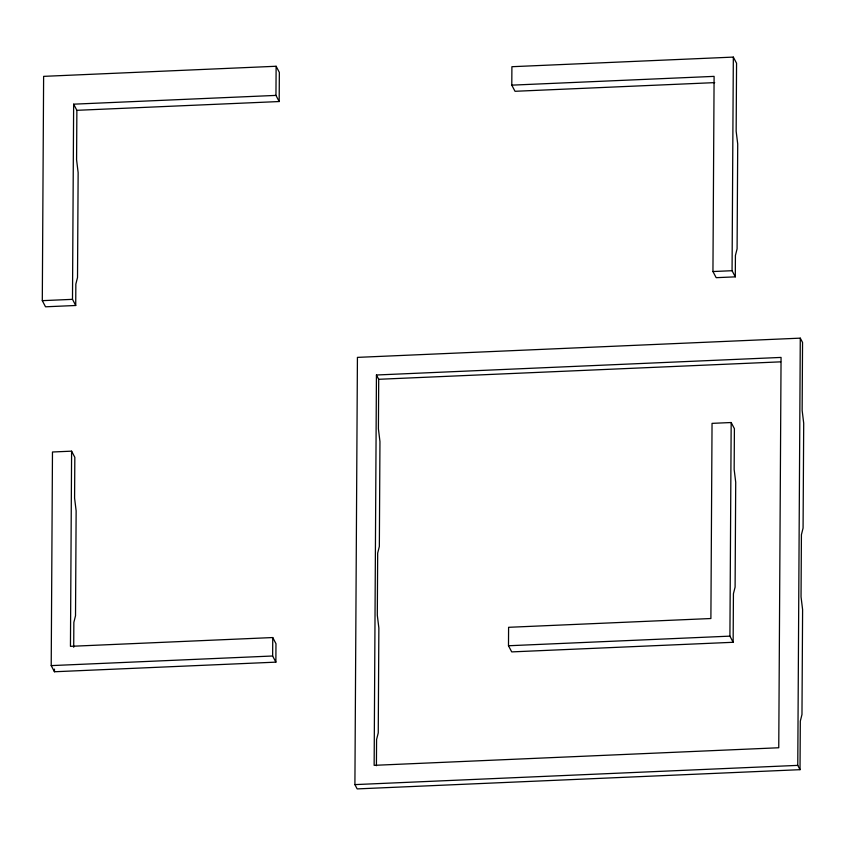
<?xml version="1.0" encoding="UTF-8"?>
<svg xmlns="http://www.w3.org/2000/svg" width="846" height="846" viewBox="0 0 846 846"><rect width="100%" height="100%" fill="white"/><g stroke="black" fill="none" stroke-linecap="round" stroke-linejoin="round"><path stroke-width="1.27" d="M76.87 110.318L76.584 159.841L78.139 172.626L77.515 277.488L75.844 284.129L75.717 305.491L45.525 306.802L42.3 300.658L43.622 76.362L276.124 66.263L279.349 72.407L279.18 101.541L76.87 110.318L73.644 104.174L275.955 95.397L279.18 101.541M71.603 451.161L70.451 646.333L272.75 637.546L275.976 643.69L275.87 662.143L54.44 671.756L51.215 665.612L52.473 451.997L71.603 451.161L74.829 457.305L74.585 498.083L76.14 510.868L75.516 615.74L73.856 622.37L73.708 647.243M54.44 671.756L54.461 669.123M75.717 305.491L72.492 299.347L73.644 104.174M275.87 662.143L272.645 655.999L272.75 637.546M275.955 95.397L276.124 66.263M354.908 784.612L357.424 357.382L800.284 338.146L802.547 342.45L802.145 410.416L803.7 423.201L803.076 528.063L801.416 534.704L801.046 596.842L802.6 609.628L801.976 714.5L800.316 721.13L800.02 769.68L357.16 788.906L354.908 784.612L797.767 765.376L800.02 769.68M376.438 375L374.144 765.334L778.754 747.758L781.059 357.424L376.438 375L378.701 379.294L378.405 428.816L379.96 441.601L379.346 546.463L377.676 553.104L377.305 615.243L378.86 628.028L378.247 732.89L376.576 739.531L376.417 765.704M508.488 645.752L508.594 627.309L710.894 618.521L712.046 423.36L731.177 422.524L734.402 428.668L734.159 469.445L735.713 482.231L735.1 587.103L733.429 593.733L733.144 642.283L511.714 651.896L508.488 645.752L729.918 636.139L733.144 642.283M511.788 85.15L511.904 66.707L733.334 57.094L736.559 63.239L736.157 131.204L737.712 143.989L737.088 248.851L735.417 255.492L735.301 276.854L716.171 277.678L712.945 271.534L714.098 76.373L511.788 85.15L515.013 91.294L714.701 82.622M729.918 636.139L731.177 422.524M735.301 276.854L732.065 270.709L733.334 57.094M797.767 765.376L800.284 338.146M42.3 300.658L72.492 299.347M712.945 271.534L732.065 270.709M378.701 379.294L780.678 361.845M51.215 665.612L272.645 655.999"/></g></svg>
